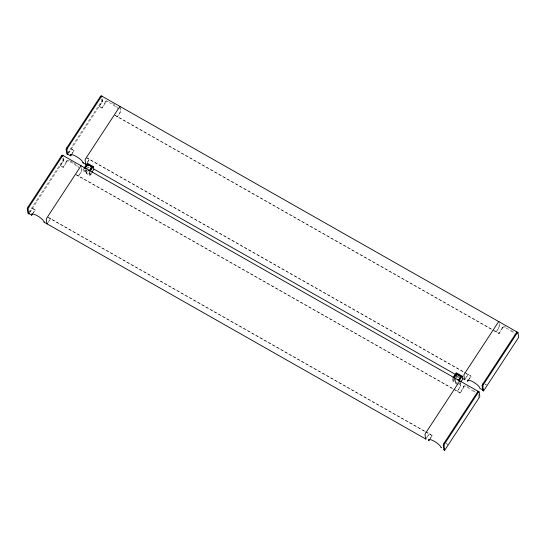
<?xml version="1.0" encoding="UTF-8"?>
<svg xmlns="http://www.w3.org/2000/svg" width="546" height="546" viewBox="0 0 546 546"><rect width="100%" height="100%" fill="white"/><g stroke="black" fill="none" stroke-linecap="round" stroke-linejoin="round"><path stroke-width="0.41" stroke-dasharray="2.73 2.05" d="M478.166 397.311L478.385 396.928M28.488 212.879L63.159 159.93L62.551 155.965M67.363 153.515L102.034 100.573L101.426 96.608M29.6 212.333L32.289 208.217L35.169 209.855L33.422 212.885M69.41 160.688A7.357 1.952 33.2 0 0 66.626 161.104L66.667 161.391A1.699 0.382 -60.4 0 1 65.861 163.343L63.172 167.451L60.292 165.82L63.302 160.681L62.701 156.272M72.29 153.528L74.038 150.498L71.164 148.86L68.243 153.276M108.279 101.331A7.357 1.952 33.2 0 0 105.494 101.747L105.542 102.034A1.699 0.382 -60.4 0 1 104.73 103.986L102.041 108.094L99.16 106.463L102.177 101.324L101.576 96.908M29.675 212.578L63.882 160.34L63.397 157.166M68.516 153.262L102.75 100.983L102.266 97.809M63.172 167.451L66.626 161.104M102.041 108.094L105.494 101.747M32.48 213.964L35.169 209.855M71.349 154.607L74.038 150.498M47.83 222.686L50.519 218.577L48.321 222.29M87.148 162.647L89.394 159.22L87.64 162.251M91.428 173.055L90.029 175.191L84.029 171.785L85.429 169.649M90.568 172.864L89.756 174.099L85.196 171.512L86.418 169.649M86.821 169.035L88.036 167.172L87.817 165.718M458.292 384.404L452.962 381.374L455.296 377.812M455.767 377.095L456.702 375.668M457.384 382.951L454.129 381.101L455.35 379.245M455.753 378.624L456.975 376.76L456.749 375.307M459.425 384.07L460.36 382.644M426.597 437.865L429.293 433.756L426.644 438.158M465.472 378.508L468.161 374.399L465.513 378.794M453.583 389.25L460.169 392.99L463.622 386.636A7.357 1.952 33.2 0 1 468.68 387.223M493.939 330.733L499.037 333.633L502.497 327.279A7.357 1.952 33.2 0 1 507.548 327.866M429.477 439.496L432.166 435.387L425.587 431.647M468.345 380.139L471.041 376.03L86.514 157.582M430.419 438.418L432.166 435.387M460.169 392.99L462.858 388.882A1.699 0.382 -60.4 0 0 463.67 386.93L463.622 386.636M469.287 379.06L471.041 376.03M499.037 333.633L501.733 329.525A1.699 0.382 -60.4 0 0 502.538 327.573L502.497 327.279M102.034 100.573L102.75 100.983M99.119 106.17L102 107.808M115.192 115.302L498.996 333.34M114.517 115.186L493.195 330.31M484.95 383.934L486.438 385.046L484.998 384.227M74.085 150.792L71.164 148.86M86.561 157.876L465.24 373.007M465.984 373.423L471.082 376.324M457.364 376.051L458.701 376.808M88.036 167.172L89.339 167.915M456.975 376.76L458.927 377.873M453.187 378.842L457.179 381.115M63.159 159.93L63.882 160.34M60.251 165.527L63.124 167.165M76.317 174.659L460.128 392.697M75.641 174.543L452.846 388.827M48.362 217.349L424.843 431.231M446.082 443.291L447.563 444.403L446.123 443.584M35.217 210.149L32.289 208.217M47.686 217.233L424.884 431.517M425.627 431.941L432.214 435.681M499.276 323.43L499.658 325.935A1.699 0.382 -60.4 0 1 498.853 327.887L496.164 331.995L499.174 326.856L498.826 324.112M478.316 394.662L478.569 396.335M460.408 382.787L460.79 385.292A1.699 0.382 -60.4 0 1 459.985 387.244L457.289 391.352L460.305 386.213L459.957 383.469M455.084 379.695L455.46 382.125M453.794 378.917L454.129 381.101M452.518 378.467L452.962 381.374M120.379 107.419L120.891 110.756A1.699 0.382 -60.4 0 1 120.086 112.708L117.397 116.817L120.407 111.677L119.806 107.269M90.029 175.191L89.585 172.283L83.586 168.878L84.029 171.785M89.312 171.191L89.756 174.099M86.152 170.106L86.521 172.536M84.978 170.059L85.196 171.512M81.641 167.608L82.023 170.113A1.699 0.382 -60.4 0 1 81.218 172.065L78.522 176.174L81.538 171.035L81.19 168.298M473.341 390.322A7.357 1.952 33.2 0 1 476.098 393.721M463.179 387.319A7.357 1.952 33.2 0 1 467.424 387.51A7.357 1.952 33.2 0 1 474.617 392.67M63.793 159.76A1.699 0.382 -60.4 0 1 62.981 161.712M66.175 161.787A7.357 1.952 33.2 0 1 70.427 161.978A7.357 1.952 33.2 0 1 77.621 167.137M70.106 160.954A7.357 1.952 33.2 0 1 72.475 162.121M73.771 162.906A7.357 1.952 33.2 0 1 79.102 168.188M460.401 383.449A2.682 2.512 -8.7 0 1 459.391 384.364M456.715 384.323A2.682 2.512 -8.7 0 1 455.862 380.869M511.513 330.405A7.357 1.952 33.2 0 1 514.967 334.364M502.047 327.962A7.357 1.952 33.2 0 1 506.292 328.153A7.357 1.952 33.2 0 1 513.493 333.313M102.662 100.403A1.699 0.382 -60.4 0 1 101.856 102.355M105.05 102.43A7.357 1.952 33.2 0 1 109.296 102.621A7.357 1.952 33.2 0 1 116.489 107.78M112.647 103.549A7.357 1.952 33.2 0 1 117.97 108.831M91.469 173.86A2.682 2.512 -8.7 0 1 87.783 174.734A2.682 2.512 -8.7 0 1 86.93 171.28"/><path stroke-width="0.82" d="M63.152 155.583A1.699 0.382 -60.4 0 0 62.169 156.374L28.829 207.282A1.699 0.382 -60.4 0 0 28.017 209.234L28.747 213.991L28.03 213.582L27.3 208.825A1.699 0.382 -60.4 0 1 28.105 206.873L61.445 155.965A1.699 0.382 -60.4 0 1 62.435 155.173L478.214 391.366M102.02 96.226A1.699 0.382 -60.4 0 0 101.037 97.011L67.697 147.925A1.699 0.382 -60.4 0 0 66.892 149.877L67.615 154.634L66.899 154.225L66.168 149.468A1.699 0.382 -60.4 0 1 66.981 147.516L100.321 96.608A1.699 0.382 -60.4 0 1 101.303 95.816L517.089 332.009M84.05 168.161L87.319 163.165L93.318 166.578L93.762 169.485L91.899 172.338M84.753 168.598L87.592 164.264L92.151 166.851L89.312 171.191M90.513 170.857L93.318 166.578M452.982 377.75L456.258 372.761L462.25 376.167L462.701 379.074L460.831 381.934M453.685 378.187L456.524 373.853L461.083 376.44L458.244 380.78M458.981 381.156L462.25 376.167M444.055 443.175L477.395 392.26A1.699 0.382 -60.4 0 1 478.385 391.475L479.101 391.885L479.832 396.642L444.697 450.293L443.98 449.884L443.25 445.127A1.699 0.382 -60.4 0 1 444.055 443.175L444.778 443.584A1.699 0.382 -60.4 0 0 443.966 445.536L444.697 450.293M482.93 383.818L516.263 332.903A1.699 0.382 -60.4 0 1 517.253 332.118L517.97 332.528L518.7 337.285L483.565 390.936L482.848 390.527L482.118 385.769A1.699 0.382 -60.4 0 1 482.93 383.818L483.647 384.227A1.699 0.382 -60.4 0 0 482.841 386.179L483.565 390.936M444.778 443.584L478.119 392.67A1.699 0.382 -60.4 0 1 479.101 391.885M483.647 384.227L516.987 333.313A1.699 0.382 -60.4 0 1 517.97 332.528M71.349 154.607L70.939 155.057L70.809 154.709M32.48 213.964L32.071 214.414L31.941 214.066M468.345 380.139L467.936 380.589L467.813 380.241M429.477 439.496L429.067 439.946L428.938 439.598M100.321 96.608L101.037 97.011M516.263 332.903L516.987 333.313M66.981 147.516L67.697 147.925M66.168 149.468L66.892 149.877M482.118 385.769L482.841 386.179M67.69 154.156L70.571 155.794M83.047 162.879L85.927 164.517M94.076 169.144L455.801 374.638M462.469 378.426L464.694 379.695M61.445 155.965L62.169 156.374M477.395 392.26L478.119 392.67M28.105 206.873L28.829 207.282M27.3 208.825L28.017 209.234M443.25 445.127L443.966 445.536M28.822 213.513L31.702 215.151M44.178 222.236L425.819 439.052M456.524 373.853L456.749 375.307M87.592 164.264L87.817 165.718M426.18 438.759A1.699 0.382 -60.4 0 1 425.655 438.943L425.02 434.766A1.699 0.382 -60.4 0 1 425.825 432.814L459.166 381.907A1.699 0.382 -60.4 0 1 460.148 381.115M444.055 449.406A1.699 0.382 -60.4 0 1 443.891 449.297M441.537 447.481A1.699 0.382 -60.4 0 1 441.011 447.665L440.963 447.372A7.357 1.952 33.2 0 0 434.343 441.305A7.357 1.952 33.2 0 0 428.494 440.288L428.535 440.574A1.699 0.382 -60.4 0 0 429.525 439.789M81.381 165.943A1.699 0.382 -60.4 0 0 80.398 166.728L47.058 217.636A1.699 0.382 -60.4 0 0 46.253 219.588L46.888 223.764A1.699 0.382 -60.4 0 0 47.413 223.587M29.184 213.227A1.699 0.382 -60.4 0 1 28.658 213.411M32.521 214.257A1.699 0.382 -60.4 0 1 31.538 215.042L31.491 214.755A7.357 1.952 33.2 0 1 37.34 215.772A7.357 1.952 33.2 0 1 43.967 221.84L44.008 222.126A1.699 0.382 -60.4 0 0 44.533 221.949M455.03 378.535A2.682 2.512 -8.7 0 1 456.558 374.931A2.682 2.512 -8.7 0 1 460.039 376.904A2.682 2.512 -8.7 0 1 457.302 379.825M86.288 164.23A1.699 0.382 -60.4 0 1 85.763 164.407L85.121 160.231A1.699 0.382 -60.4 0 1 85.927 158.279L119.267 107.371A1.699 0.382 -60.4 0 1 120.256 106.586M465.055 379.402A1.699 0.382 -60.4 0 1 464.53 379.586L463.888 375.409A1.699 0.382 -60.4 0 1 464.694 373.457L498.034 322.55A1.699 0.382 -60.4 0 1 499.024 321.758M482.76 389.94A1.699 0.382 -60.4 0 0 482.923 390.049L480.043 388.411A1.699 0.382 -60.4 0 1 479.879 388.308L479.838 388.015A7.357 1.952 33.2 0 0 473.211 381.947A7.357 1.952 33.2 0 0 467.362 380.931L467.403 381.217A1.699 0.382 -60.4 0 0 468.393 380.432M71.396 154.9A1.699 0.382 -60.4 0 1 70.407 155.685L70.366 155.392A7.357 1.952 33.2 0 1 76.215 156.415A7.357 1.952 33.2 0 1 82.835 162.483L82.883 162.769A1.699 0.382 -60.4 0 0 83.408 162.592M86.097 168.946A2.682 2.512 -8.7 0 1 87.626 165.342A2.682 2.512 -8.7 0 1 91.107 167.315A2.682 2.512 -8.7 0 1 88.363 170.236"/></g></svg>
